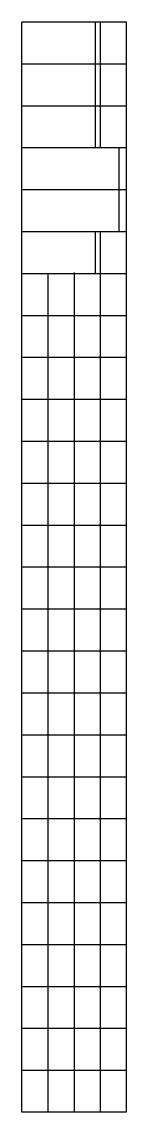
# Model space of a CAD drawing. Extents: x 1 to 11, y 9 to 119.
import ezdxf

# ---------------------------------------------------------------- set-up
doc = ezdxf.new("R2010")
doc.units = 0
doc.layers.add('Cut_Grid', color=7, linetype='CONTINUOUS')

msp = doc.modelspace()

# ---------------------------------------------------------------- linework, layer by layer
at = {"layer": 'Cut_Grid', "color": 7}
msp.add_lwpolyline([(0.740994, 119.300229), (11.318771, 119.300229), (11.318771, 106.572374), (11.318771, 102.318229), (11.318771, 8.944672), (0.740994, 8.944672), (0.740994, 119.300229)], close=True, dxfattribs=at)
for points in [[(8.185438, 119.300229), (8.185438, 106.627623)], [(8.674327, 119.300229), (8.674327, 106.627623)], [(0.740994, 115.055784), (11.318772, 115.055784)], [(0.740994, 110.81134), (11.318772, 110.81134)], [(0.740994, 106.566896), (11.318772, 106.566896)], [(10.585439, 106.572374), (10.585439, 98.119331)], [(0.740994, 102.322451), (11.318772, 102.322451)], [(0.740994, 98.078007), (11.318772, 98.078007)], [(8.185438, 98.100914), (8.185438, 93.828352)], [(8.674327, 98.100914), (8.674327, 8.944673)], [(0.740994, 93.833562), (11.318772, 93.833562)], [(6.029883, 93.922682), (6.029883, 8.944673)], [(3.385438, 93.775352), (3.385438, 8.944673)], [(0.740994, 89.589118), (11.318772, 89.589118)], [(0.740994, 85.344673), (11.318772, 85.344673)], [(0.740994, 81.100229), (11.318772, 81.100229)], [(0.740994, 76.855784), (11.318772, 76.855784)], [(0.740994, 72.61134), (11.318772, 72.61134)], [(0.740994, 68.366896), (11.318772, 68.366896)], [(0.740994, 64.122451), (11.318772, 64.122451)], [(0.740994, 59.878007), (11.318772, 59.878007)], [(0.740994, 55.633562), (11.318772, 55.633562)], [(0.740994, 51.389118), (11.318772, 51.389118)], [(0.740994, 47.144673), (11.318772, 47.144673)], [(0.740994, 42.900229), (11.318772, 42.900229)], [(0.740994, 38.655784), (11.318772, 38.655784)], [(0.740994, 34.41134), (11.318772, 34.41134)], [(0.740994, 30.166896), (11.318772, 30.166896)], [(0.740994, 25.922451), (11.318772, 25.922451)], [(0.740994, 21.678007), (11.318772, 21.678007)], [(0.740994, 17.433562), (11.318772, 17.433562)], [(0.740994, 13.189118), (11.318772, 13.189118)]]:
    msp.add_lwpolyline(points, dxfattribs=at)

doc.saveas('drawing.dxf')
